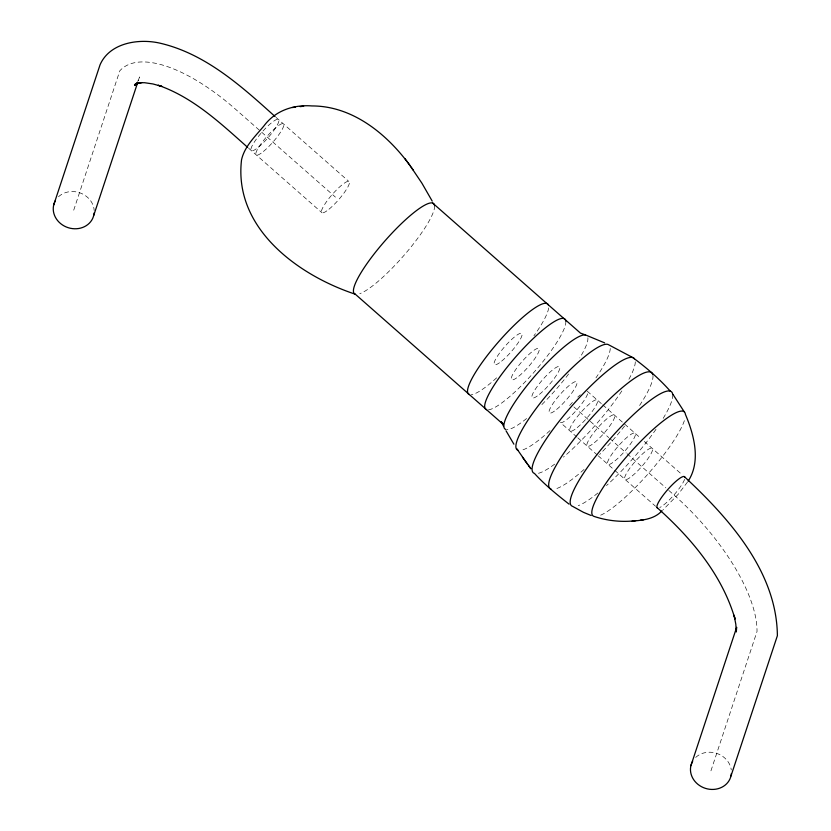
<?xml version="1.0" encoding="UTF-8"?>
<svg xmlns="http://www.w3.org/2000/svg" width="831" height="831" viewBox="0 0 831 831"><rect width="100%" height="100%" fill="white"/><g stroke="black" fill="none" stroke-linecap="round" stroke-linejoin="round"><path stroke-width="0.62" stroke-dasharray="4.16 3.12" d="M73.72 210.16L119.799 70.843A137.842 57.204 46.7 0 1 235.744 109.412L335.433 197.124M138.31 80.617L139.525 76.94L137.707 81.511M710.941 770.825L757.02 631.508A137.842 57.204 46.7 0 0 673.588 494.653L666.805 488.69M687.497 482.063L677.971 494.549L663.003 509.881M276.048 117.389L348.791 181.397M587.257 391.214L601.8 404.022M602.776 404.874L640.608 438.155M644.326 441.438L682.334 474.875M573.899 406.941L608.739 437.594M609.705 438.446L626.159 452.926M627.125 453.778L665.839 487.839M248.677 148.261L322.075 212.84M576.953 437.106L560.53 422.657A20.702 4.113 -48.7 0 0 576.371 410.348A20.702 4.113 -48.7 0 0 587.901 392.107M577.919 437.947L597.229 454.941M598.195 455.793L655.607 506.308M652.948 375.415A77.065 15.322 -48.7 0 1 639.403 405.777M624.559 426.106A77.065 15.322 -48.7 0 1 599.629 454.474M584.048 469.463A77.065 15.322 -48.7 0 1 554.184 489.21M684.567 479.331A20.702 4.113 -48.7 0 1 673.941 494.996A20.702 4.113 -48.7 0 1 659.772 507.502M434.582 205.683A59.988 11.925 -48.7 0 1 406.338 252.624A59.988 11.925 -48.7 0 1 359.802 293.675M565.828 321.161A59.988 11.925 -48.7 0 1 533.731 372.558A59.988 11.925 -48.7 0 1 487.423 409.849M672.705 394.476A75.798 15.072 -48.7 0 1 662.245 419.873M656.002 429.315A75.798 15.072 -48.7 0 1 606.495 485.574M597.873 493.001A75.798 15.072 -48.7 0 1 578.231 505.653M684.36 420.673A69.17 13.753 -48.7 0 1 646.871 475.259A69.17 13.753 -48.7 0 1 599.172 515.781M587.881 337.791A62.107 12.351 -48.7 0 1 579.758 357.891M568.581 374.043A62.107 12.351 -48.7 0 1 540.503 405.944M526.563 418.533A62.107 12.351 -48.7 0 1 506.713 429.606M635.279 361.828A76.234 15.155 -48.7 0 1 627.883 381.128M621.827 390.944A76.234 15.155 -48.7 0 1 563.439 457.112M554.682 464.134A76.234 15.155 -48.7 0 1 536.369 473.618M610.234 348.459A69.7 13.857 -48.7 0 1 595.962 377.845M549.977 430.603A69.7 13.857 -48.7 0 1 520.85 450.371M548.647 307.927A59.988 11.925 -48.7 0 1 533.928 335.797M496.616 377.845A59.988 11.925 -48.7 0 1 471.322 394.715M58.492 196.76A20.702 18.386 18.3 0 1 80.555 193.083A20.702 18.386 18.3 0 1 94.183 210.503M695.713 757.425A20.702 18.386 18.3 0 1 717.132 753.52A20.702 18.386 18.3 0 1 731.29 769.953M569.64 405.57A20.702 4.113 -48.7 0 1 573.234 401.55M577.774 397.062A20.702 4.113 -48.7 0 1 580.329 394.85M632.162 475.945A20.702 4.113 -48.7 0 0 652.605 449.031A20.702 4.113 -48.7 0 0 631.02 466.607A20.702 4.113 -48.7 0 0 632.162 475.945M263.396 151.481A20.702 4.113 -48.7 0 0 283.838 124.567A20.702 4.113 -48.7 0 0 262.253 142.143A20.702 4.113 -48.7 0 0 263.396 151.481M258.472 147.149A20.702 4.113 -48.7 0 0 278.915 120.235A20.702 4.113 -48.7 0 0 257.33 137.811A20.702 4.113 -48.7 0 0 258.472 147.149M615.002 460.852A20.702 4.113 -48.7 0 0 635.445 433.938A20.702 4.113 -48.7 0 0 613.86 451.513A20.702 4.113 -48.7 0 0 615.002 460.852M594.373 442.705A20.702 4.113 -48.7 0 0 614.815 415.791A20.702 4.113 -48.7 0 0 593.241 433.367A20.702 4.113 -48.7 0 0 594.373 442.705M577.213 427.601A20.702 4.113 -48.7 0 0 597.655 400.687A20.702 4.113 -48.7 0 0 576.08 418.263A20.702 4.113 -48.7 0 0 577.213 427.601M556.593 409.465A20.702 4.113 -48.7 0 0 577.036 382.551A20.702 4.113 -48.7 0 0 555.461 400.127A20.702 4.113 -48.7 0 0 556.593 409.465M539.433 394.361A20.702 4.113 -48.7 0 0 559.876 367.447A20.702 4.113 -48.7 0 0 538.301 385.023A20.702 4.113 -48.7 0 0 539.433 394.361M501.654 361.121A20.702 4.113 -48.7 0 0 522.097 334.207A20.702 4.113 -48.7 0 0 500.522 351.783A20.702 4.113 -48.7 0 0 501.654 361.121M518.814 376.214A20.702 4.113 -48.7 0 0 539.257 349.3A20.702 4.113 -48.7 0 0 517.682 366.876A20.702 4.113 -48.7 0 0 518.814 376.214M328.993 209.204A20.702 4.113 -48.7 0 0 349.435 182.29A20.702 4.113 -48.7 0 0 327.861 199.866A20.702 4.113 -48.7 0 0 328.993 209.204"/><path stroke-width="1.25" d="M53.683 205.018L100.073 64.745C109.682 42.807 138.434 38.371 159.583 43.077C205.247 53.516 241.281 86.071 275.071 116.537M93.768 215.302L137.499 83.069M690.904 765.683L736.661 627.322L736.297 631.955L735.819 624.258L734.074 615.22M730.989 775.967L777.38 635.705C776.798 571.448 728.694 517.952 684.256 476.558M688.161 481.128C701.208 461.278 693.958 434.582 685.388 414.316A69.17 13.753 -48.7 0 0 630.313 452.469A69.17 13.753 -48.7 0 0 593.968 516.383C607.316 520.85 621.692 522.346 635.673 520.705M136.191 83.432L134.664 85.354L137.572 82.903L134.518 84.897L138.798 82.913M662.047 510.733C654.402 519.209 642.789 520.279 632.1 521.12M138.725 82.799L135.287 83.941L141.717 82.653M410.296 165.94C387.454 134.414 352.863 105.901 311.999 105.942C293.343 104.477 275.134 110.658 263.811 126.073C255.304 136.294 244.501 146.412 241.541 159.812C233.449 227.943 297.467 275.061 355.294 294.205L503.067 424.226L501.197 421.639L503.565 426.241M292.283 107.542L295.379 107.178M300.105 106.628L303.668 106.212M640.389 520.144L643.495 519.79M140.543 82.684L137.032 82.757L144.552 82.716L152.894 83.941L161.941 86.434L158.222 85.271C193.145 97.372 220.641 123.341 247.711 147.419M585.377 334.903L580.485 333.127L432.712 203.107M591.184 515.511L583.497 512.343L572.528 506.318A75.798 15.072 -48.7 0 1 612.364 436.285A75.798 15.072 -48.7 0 1 672.705 394.476M604.636 342.881L585.948 335.122A62.107 12.351 -48.7 0 0 533.097 378.167A62.107 12.351 -48.7 0 0 505.799 429.44M632.349 357.34L608.012 344.45A69.7 13.857 -48.7 0 0 548.699 392.772A69.7 13.857 -48.7 0 0 518.056 450.309M632.848 357.631C646.258 367.51 659.263 378.656 670.337 391.214M569.048 504.137C556.947 494.642 544.762 484.795 534.458 473.41A76.234 15.155 -48.7 0 1 571.219 406.702A76.234 15.155 -48.7 0 1 634.468 358.784M657.103 507.627C691.07 537.886 722.118 574.657 735.04 619.053L734.313 616.176M673.027 394.486L684.173 411.698M404.863 158.534L407.211 161.765M411.033 167.041L421.888 183.142L432.203 201.092M516.674 448.553L527.789 464.571M528.558 465.557L530.905 468.788L522.46 457.164M407.99 162.762L413.308 170.168M513.89 444.18L506.027 430.79M355.294 294.205A59.988 11.925 -48.7 0 1 386.82 238.777A59.988 11.925 -48.7 0 1 434.582 205.683M657.508 507.98A20.702 4.113 -48.7 0 1 668.394 488.857A20.702 4.113 -48.7 0 1 684.879 477.43M551.088 489.137A77.065 15.322 -48.7 0 1 589.917 419.8A77.065 15.322 -48.7 0 1 652.678 374.23M486.54 409.683A59.988 11.925 -48.7 0 1 518.066 354.255A59.988 11.925 -48.7 0 1 565.828 321.161M469.38 394.58A59.988 11.925 -48.7 0 1 499.171 341.105A59.988 11.925 -48.7 0 1 548.346 304.873M94.152 212.923A20.702 18.386 18.3 0 1 68.173 227.684A20.702 18.386 18.3 0 1 55.469 200.562M731.363 773.588A20.702 18.386 18.3 0 1 705.394 788.349A20.702 18.386 18.3 0 1 692.68 761.227"/></g></svg>
